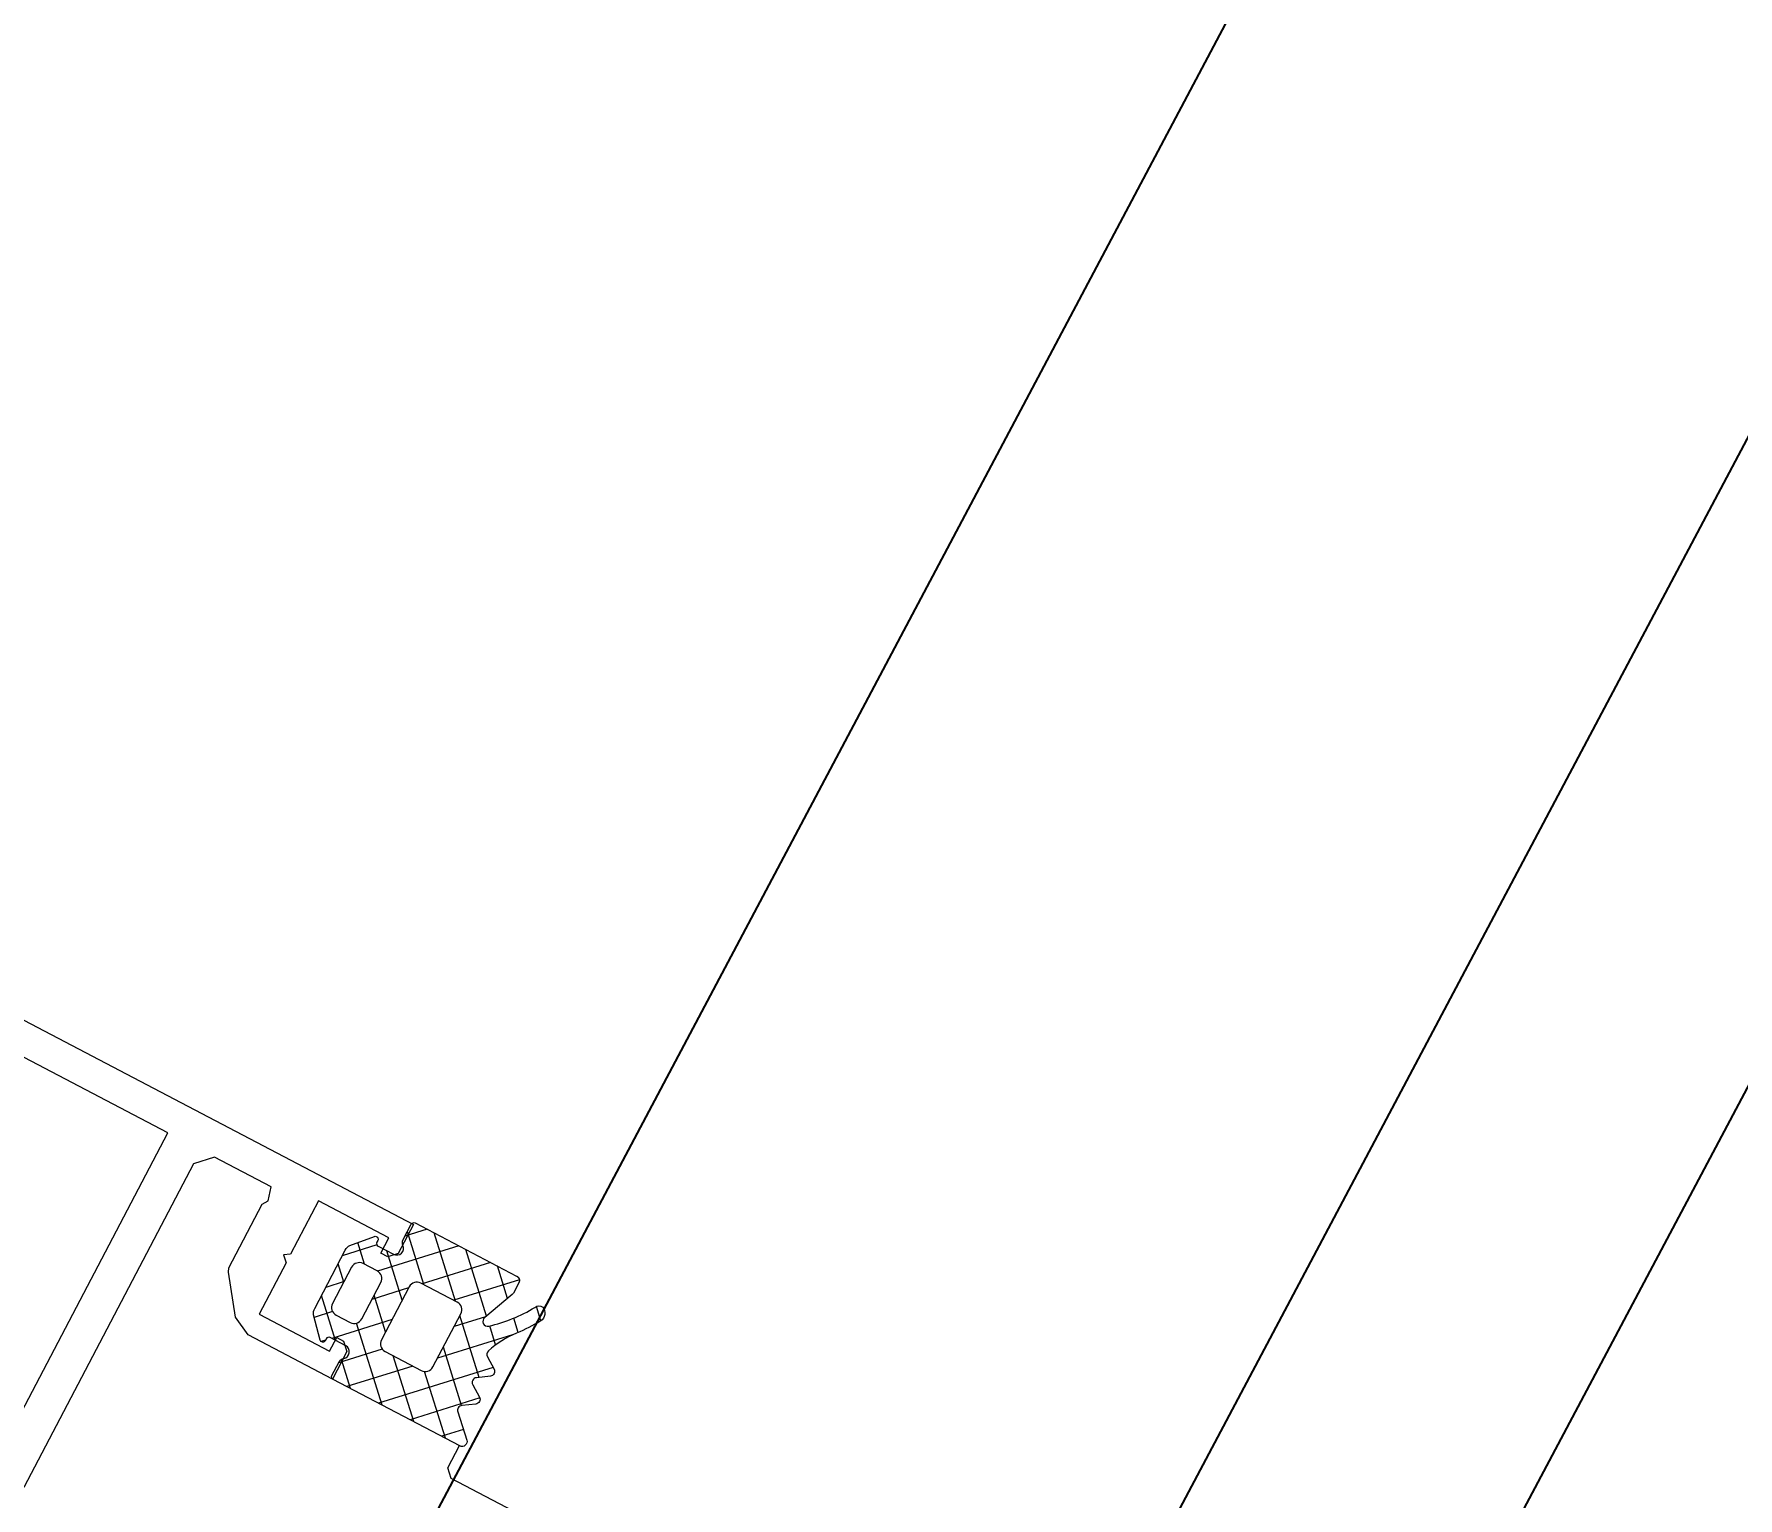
# Model space of a CAD drawing. Header units: millimetres. Extents: x -434100 to 9270898, y 0 to 249028.
# Drawn here: x -53940.2 to -53833.1, y 111023.8 to 111115.8 of the extents above; entities that cross this region are included whole.
import ezdxf
from ezdxf import colors
from ezdxf.entities.mleader import LeaderData, LeaderLine
from ezdxf.math import Vec2, Vec3

# ---------------------------------------------------------------- set-up
doc = ezdxf.new("R2010")
doc.units = ezdxf.units.MM
doc.header["$MEASUREMENT"] = 0
doc.layers.get('0').update_dxf_attribs({"color": 250, "lineweight": 9})
for name, color, linetype, lineweight in [('_АР ТЕКСТ', 250, 'Continuous', 25), ('АР_Отметки', 250, 'Continuous', 15), ('АР_Перегородки витражные', 152, 'Continuous', 13), ('АР_Подоконники', 163, 'Continuous', 9), ('АР_Размеры дверей', 15, 'Continuous', 0), ('АР_Сущ Несущая стена', 216, 'Continuous', 30)]:
    doc.layers.add(name, color=color, linetype=linetype, lineweight=lineweight)
doc.layers.add('Тонкая', color=7, linetype='Continuous')
doc.styles.add('ISOCPEUR', font='isocpeur.TTF', dxfattribs={"width": 0.7})

# ---------------------------------------------------------------- blocks, each defined once
blk = doc.blocks.new('_DotSmall')
at = {"color": 0, "linetype": 'ByBlock', "const_width": 0.5}
blk.add_lwpolyline([(-0.0625, 0, 1), (0.0625, 0, 1)], format="xyb", close=True, dxfattribs=at)
blk = doc.blocks.new('стойка витр.')
h = blk.add_hatch()
h.set_pattern_fill('ANSI37', scale=0.5, angle=-69.23283665521843)
h.set_pattern_definition([(335.7671633447816, (-69115.31625940584, 318510.9409690977), (0.6515825639889636, 1.447617495164233), []), (65.76716334478155, (-69115.31625940584, 318510.9409690977), (-1.447617495164233, 0.6515825639889636), [])])
edge = h.paths.add_edge_path()
edge.add_line((-22.69442369043827, 14.13646889062511), (-23.03581465108437, 15.03674084689555))
edge.add_arc((-23.43472203482704, 14.88552442783714), 0.426606969231953, 20.76054121617168, 72.29995807937499)
edge.add_arc((-23.17519432072194, 15.69843630689562), 0.4267278803337561, 110.7639791014305, 252.28796188313498, ccw=False)
edge.add_line((-23.32647754022037, 16.09744767434313), (-22.30045238576713, 16.48652534212306))
edge.add_arc((-22.23557122191811, 16.31559297980009), 0.1828317202011609, 20.74895968860318, 110.7853670150393, ccw=False)
edge.add_line((-22.06459766681655, 16.38036551539699), (-22.02136925791274, 16.26636916297139))
edge.add_arc((-21.85036169383434, 16.33121481389334), 0.1828894349477776, 200.7666051414026, 335.7779732891441)
edge.add_line((-21.68357339510112, 16.25618009645405), (-21.08991230116226, 17.78525728297245))
edge.add_arc((-21.70321396183568, 17.95657679537892), 0.6367804192309714, 344.3928406199507, 381.7248777476984)
edge.add_line((-21.1116628201562, 18.19228116337763), (-22.58147269752226, 22.06827310883818))
edge.add_arc((-23.18057156739388, 21.852472630542), 0.6367804192296693, 19.80944894391843, 57.14148607166609)
edge.add_line((-22.83507592984824, 22.38737642259366), (-24.29334917705273, 23.13834224954917))
edge.add_arc((-24.36844682475663, 22.97158227615987), 0.1828894349476184, 65.75635339884347, 200.7677215648203)
edge.add_line((-24.53945312526776, 22.90673329312267), (-24.49622471639304, 22.79273694081348))
edge.add_arc((-24.66715707872659, 22.7278557770023), 0.1828317201976129, -69.25104032206309, 20.78536700277641, ccw=False)
edge.add_line((-24.60238454316277, 22.55688222189201), (-25.62840969761601, 22.16780455411208))
edge.add_arc((-25.77973726672901, 22.56679910380675), 0.4267278803402734, 149.2463648073436, 290.7703475895543, ccw=False)
edge.add_arc((-26.51302534269302, 23.00322659508151), 0.4266069692186295, 329.2343686070108, 380.7737854734352)
edge.add_line((-26.11415292418678, 23.1545352198882), (-26.50320860397187, 24.18050239048171))
edge.add_arc((-26.6741821590871, 24.11572985494814), 0.1828317201915107, 20.74895966852365, 110.7853670116034)
edge.add_line((-26.73906332292245, 24.28666221726598), (-33.46508004333009, 21.73609814226074))
edge.add_arc((-33.37260125833668, 21.44478009969028), 0.3056444463767395, 107.6120180140902, 200.6882886899978)
edge.add_line((-33.6585366082727, 21.33680091994756), (-33.39916615508264, 20.65282280623796))
edge.add_arc((-33.11489203283651, 20.76049792175978), 0.3039830703862393, 200.7452912846324, 225.8123610097134)
edge.add_line((-33.32677140043234, 20.54252351805917), (-31.79381202385412, 18.90709041146329))
edge.add_arc((-32.0063560722166, 18.68866847666476), 0.3047673113958362, -108.86283880448178, 45.781400895661875, ccw=False)
edge.add_arc((-28.70749382052437, 27.75544220980088), 9.952967568180252, 231.9543329511108, 250.0411665169116, ccw=False)
edge.add_arc((-35.13741779119496, 19.64784166335459), 0.4002801790554734, 42.30928712460122, 119.2250395725891)
edge.add_arc((-34.91139847875967, 19.56672148584141), 0.6024183835395109, 134.3950067436913, 228.6478049676944)
edge.add_arc((-28.53884731806517, 27.80771469972205), 11.01872594929672, 232.0873456721725, 240.8889416158169)
edge.add_arc((-36.88860151399224, 12.8729826853881), 6.091684827127049, 40.75890454826748, 60.61437004968877, ccw=False)
edge.add_arc((-32.50226594848368, 16.64775385941913), 0.3047655738188228, -34.89587558046088, 41.60271899476669, ccw=False)
edge.add_line((-32.25229934006347, 16.47340148731018), (-32.76342180219945, 15.75802363698313))
edge.add_arc((-32.51342051808022, 15.58368567090239), 0.3047857747310843, 145.1100748179471, 256.4242518685471)
edge.add_line((-32.58496309185284, 15.28741547561367), (-31.72801335877739, 15.09082250765641))
edge.add_arc((-31.79955593254474, 14.79455231235153), 0.3047857747455557, -34.88992517811971, 76.42425187022229, ccw=False)
edge.add_line((-31.54955464840168, 14.62021434627968), (-32.06065512256464, 13.90477851201285))
edge.add_arc((-31.81065383841726, 13.73044054594722), 0.304785774745541, 145.1100748233031, 256.4242518693868)
edge.add_line((-31.88219641218893, 13.4341703506434), (-31.02524667911348, 13.23757738269342))
edge.add_arc((-31.09682011228135, 12.94126594878393), 0.3048331054871362, -24.2246592297883, 76.42043308581259, ccw=False)
edge.add_line((-30.81882951050648, 12.81618818287097), (-31.59985344059533, 11.12048939903616))
edge.add_arc((-31.32187980059053, 10.99539431777895), 0.3048247429134716, 155.7710645559098, 290.7402899417831)
edge.add_line((-31.21393143609748, 10.71032366952568), (-22.80062470957637, 13.90072279884771))
edge.add_arc((-22.86539724513609, 14.07169635396312), 0.1828317202009504, 290.7489596761703, 380.7489600455551)
edge = h.paths.add_edge_path(flags=16)
edge.add_line((-23.10434971895302, 21.04022295145114), (-22.19142218885827, 18.63276889372355))
edge.add_arc((-22.69773797682865, 18.4407695405971), 0.5414973949605305, -69.23283665472542, 20.767163345274582, ccw=False)
edge.add_line((-22.5057386237022, 17.93445375262672), (-23.43116100440966, 17.58352553217992))
edge.add_arc((-23.62316035752519, 18.08984132014666), 0.5414973949532591, 200.7671633443313, 290.7671633443313, ccw=False)
edge.add_line((-24.12947614549194, 17.89784196703113), (-25.04240367558668, 20.30529602475872))
edge.add_arc((-24.53608788761267, 20.4972953778888), 0.541497394965222, 110.76716334549809, 200.7671633454981, ccw=False)
edge.add_line((-24.72808724074275, 21.00361116586282), (-23.80266486003529, 21.35453938630963))
edge.add_arc((-23.6106655069234, 20.84822359833925), 0.5414973949553709, 20.767163343835023, 110.767163343835, ccw=False)
edge = h.paths.add_edge_path(flags=16)
edge.add_line((-26.85119390953332, 20.26120087689196), (-25.51269974335446, 16.73149769075098))
edge.add_arc((-26.01901553132848, 16.5394983376209), 0.541497394965222, -69.23283665450191, 20.76716334549809, ccw=False)
edge.add_line((-25.82701617819839, 16.03318254964688), (-28.23444912247942, 15.12026302596496))
edge.add_arc((-28.4264484756095, 15.62657881394625), 0.5414973949720253, 200.7671633452251, 290.76716334522513, ccw=False)
edge.add_line((-28.9327642635908, 15.43457946081617), (-30.27125842979876, 18.96428264696442))
edge.add_arc((-29.76494264181383, 19.15628200007632), 0.5414973949689773, 110.76716334328901, 200.767163343289, ccw=False)
edge.add_line((-29.95694199492573, 19.66259778806125), (-27.5495090506447, 20.57551731175045))
edge.add_arc((-27.35750969751825, 20.06920152376551), 0.541497394974137, 20.767163344728715, 110.76716334472869, ccw=False)
at = {"lineweight": 0, "ltscale": 100, "transparency": 33554687}
for points in [[(65.92687011216185, 59.2824299609274), (-26.6419368966599, 24.17953274302999), (-25.90703195796232, 22.24153677027789), (-25.27813291337225, 21.95846499659092), (-24.82208952034125, 22.13140062004823), (-25.21116718812846, 23.15742577453057), (-20.53714279274573, 24.92985650197079), (-19.19699615391437, 21.39579562939616), (-18.76855027934653, 21.29748815141647), (-18.98085410959902, 20.82581386800302), (-17.68393587967148, 17.40574934773758), (-22.35796027505421, 15.63331862029736), (-22.70380953396671, 16.54534742246324), (-23.1598529269977, 16.37241179900593), (-23.44292470067739, 15.74351275440858), (-22.75122618288151, 13.91945515007683), (-17.16517298531835, 16.03773513642955), (-16.24131551088067, 17.04008095841709), (-15.46667035139399, 19.81128934778826), (-15.4391308168415, 20.08251046122314), (-17.03864790883381, 24.30054944750736), (-17.39634782800567, 24.5561396704943), (-17.47095398549573, 25.44057095424068), (-13.70890040838276, 26.86717441076325), (-12.4510803312005, 26.30097287951503), (-4.305940852005733, 4.821667629301373)], [(-69.8438361948356, -5.633594956780144), (-69.21493715024553, -5.916666730459838), (-30.90838462579995, 8.609511357899464), (-30.62531285212026, 9.238410402496811), (-31.1873041553481, 10.72042096611403)]]:
    blk.add_lwpolyline(points, dxfattribs=at)
blk.add_lwpolyline([(63.8117502759269, 56.26367979055794), (85.07351613373612, 0.1949089383633691), (10.63088292890461, -28.03438542609365), (-10.63088292890461, 28.03438542610093)], close=True, dxfattribs=at)
at = {"color": 7, "lineweight": 0, "ltscale": 100, "transparency": 33554687}
blk.add_lwpolyline([(-22.69442369043827, 14.13646889062511), (-23.03581465108437, 15.03674084689555, 0.2287523810762611), (-23.30501911480678, 15.29193636016134, -0.7101639231358212), (-23.32647754022037, 16.09744767434313), (-22.30045238576713, 16.48652534212306, -0.4143996870914876), (-22.06459766681655, 16.38036551539699), (-22.02136925791274, 16.26636916297139, 0.6682503890445888), (-21.68357339510112, 16.25618009645405), (-21.08991230116226, 17.78525728297245, 0.1643479059441302), (-21.1116628201562, 18.19228116337763), (-22.58147269752226, 22.06827310883818, 0.1643479059441302), (-22.83507592984824, 22.38737642259366), (-24.29334917705273, 23.13834224954917, 0.6682503891596868), (-24.53945312526776, 22.90673329312267), (-24.49622471639304, 22.79273694081348, -0.4143996870833266), (-24.60238454316277, 22.55688222189201), (-25.62840969761601, 22.16780455411208, -0.7101639231391418), (-26.14645609946456, 22.78500538597291, 0.2287523810910513), (-26.11415292418678, 23.1545352198882), (-26.50320860397187, 24.18050239048171, 0.4143996871765861), (-26.73906332292245, 24.28666221726598), (-33.46508004333009, 21.73609814226074, 0.4300281847644905), (-33.6585366082727, 21.33680091994756), (-33.39916615508264, 20.65282280623796, 0.1098139781175365), (-33.32677140043234, 20.54252351805917), (-31.79381202385412, 18.90709041146329, -0.8000358277039689), (-32.10488848172827, 18.40026861818478, -0.07908294790216032), (-34.84140179419774, 19.91728321780829, 0.3488032577412263), (-35.33285102594527, 19.99716969329165, 0.4361245879823007), (-35.30940773655311, 19.11450854978466, 0.03842309887939363), (-33.89950172111276, 18.18089248692559, -0.08685322061285544), (-32.2743724368047, 16.85010652759956, -0.3467629046601076), (-32.25229934006347, 16.47340148731018), (-32.76342180219945, 15.75802363698313, 0.5278770357902526), (-32.58496309185284, 15.28741547561367), (-31.72801335877739, 15.09082250765641, -0.5278770357776507), (-31.54955464840168, 14.62021434627968), (-32.06065512256464, 13.90477851201285, 0.5278770357650493), (-31.88219641218893, 13.4341703506434), (-31.02524667911348, 13.23757738269342, -0.4697389635461835), (-30.81882951050648, 12.81618818287097), (-31.59985344059533, 11.12048939903616, 0.667984424932516), (-31.21393143609748, 10.71032366952568), (-22.80062470957637, 13.90072279884771, 0.4142135642613711)], format="xyb", close=True, dxfattribs=at)
for points in [[(-26.73906332292245, 24.28666221726598), (-26.73906332292245, 24.28666221726598)], [(-22.80062470957637, 13.90072279884771), (-22.80062470957637, 13.90072279884771)]]:
    blk.add_lwpolyline(points, dxfattribs=at)
at = {"color": 7}
for points in [[(-26.85119390953332, 20.26120087689196), (-25.51269974335446, 16.73149769075098, -0.414213562373095), (-25.82701617819839, 16.03318254964688), (-28.23444912247942, 15.12026302596496, -0.414213562373095), (-28.9327642635908, 15.43457946081617), (-30.27125842979876, 18.96428264696442, -0.414213562373095), (-29.95694199492573, 19.66259778806125), (-27.5495090506447, 20.57551731175045, -0.414213562373095)], [(-23.10434971895302, 21.04022295145114), (-22.19142218885827, 18.63276889372355, -0.414213562373095), (-22.5057386237022, 17.93445375262672), (-23.43116100440966, 17.58352553217992, -0.414213562373095), (-24.12947614549194, 17.89784196703113), (-25.04240367558668, 20.30529602475872, -0.414213562373095), (-24.72808724074275, 21.00361116586282), (-23.80266486003529, 21.35453938630963, -0.414213562373095)]]:
    blk.add_lwpolyline(points, format="xyb", close=True, dxfattribs=at)
at = {"color": 7, "lineweight": 0, "ltscale": 100, "transparency": 33554687}
blk.add_arc((-33.37357679728302, 21.44486016019073), 0.304760386648688, 110.7561904730667, 200.7778938289061, dxfattribs=at)
blk = doc.blocks.new('A$Cd39b9c29')
at = {"color": 5, "ltscale": 150}
for p, q in [((4761.678311984055, -2780.82130629092), (6027.145115525229, -383.344117126253)), ((4802.162454684963, -2791.910856640316), (6064.915442717611, -400.4321254459792)), ((4821.120249525411, -2795.854674593982), (6077.358992174384, -418.774647739745))]:
    blk.add_line(p, q, dxfattribs=at)
at = {"layer": 'АР_Перегородки витражные', "xscale": -1, "rotation": 353.2013528500327}
blk.add_blockref('стойка витр.', (5374.079082107521, -1565.048679498199), dxfattribs=at)
blk = doc.blocks.new('A$Cec9b444d')
at = {"layer": 'Тонкая', "ltscale": 100, "rotation": 359.8999999999999}
blk.add_blockref('A$Cd39b9c29', (-19.13216614062549, 2.909131854816223), dxfattribs=at)

msp = doc.modelspace()

# ---------------------------------------------------------------- linework, layer by layer
at = {"layer": 'АР_Подоконники', "ltscale": 100}
for centre, radius, start, end in [((-62167.24300156608, 115478.5601402703), 8924.05480828957, 271.1088337112354, 356.4039573747584), ((-62177.5982352608, 115490.9179208929), 8940.172386791677, 271.6912536695478, 356.3290814001298)]:
    msp.add_arc(centre, radius, start, end, dxfattribs=at)
at = {"layer": 'АР_Сущ Несущая стена', "lineweight": 18, "ltscale": 100}
for centre, radius, start, end in [((-62178.19872707473, 115484.5892881446), 9778.654617052323, 272.5925479651556, 356.6353913737287), ((-62185.86614956979, 115502.5789153461), 9144.28346907419, 272.8206375183279, 356.2887310665694)]:
    msp.add_arc(centre, radius, start, end, dxfattribs=at)

# ---------------------------------------------------------------- block references
at = {"layer": 'АР_Размеры дверей', "ltscale": 100}
msp.add_blockref('A$Cec9b444d', (-59297.93893264476, 112591.6578694153), dxfattribs=at)

# ---------------------------------------------------------------- leaders
at = {"layer": '_АР ТЕКСТ'}
ml = msp.add_multileader_mtext('Standard', dxfattribs=at)
ml.set_content('{\\W0.8;-2,550}', color=256, style='ISOCPEUR')
ml.set_leader_properties(color=256, linetype='Continuous', lineweight=-1)
ml.set_arrow_properties(name='DOTSMALL')
ml.build(insert=Vec2(0, 0))
ml.multileader.update_dxf_attribs({"has_text_frame": 1, "text_left_attachment_type": 4, "text_right_attachment_type": 4, "dogleg_length": 100, "arrow_head_size": 180})
ctx = ml.context
ctx.base_point, ctx.char_height, ctx.arrow_head_size, ctx.landing_gap_size, ctx.plane_origin = Vec3(-302775.822290387, 123943.2638625839, -1.961751612303354), 250, 180, 50, Vec3(-302295.4889269536, 121699.245469789, -1.961751612303354)
ctx.left_attachment, ctx.right_attachment = 4, 4
notes = []
notes.append((ctx, [(0, (0, 0, 0), (0, 0), (1, 0), 1, [])]))
ctx.mtext.insert, ctx.mtext.width, ctx.mtext.defined_height, ctx.mtext.line_spacing_style, ctx.mtext.flow_direction = Vec3(-302725.822290387, 124276.5971959173, -1.961751612303354), 801.0864057841361, 330.709552927064, 2, 5
ml = msp.add_multileader_mtext('Standard', dxfattribs=at)
ml.set_content('{\\W0.8;-2,550}', color=256, style='ISOCPEUR')
ml.set_leader_properties(color=256, linetype='Continuous', lineweight=-1)
ml.set_arrow_properties(name='DOTSMALL')
ml.build(insert=Vec2(0, 0))
ml.multileader.update_dxf_attribs({"has_text_frame": 1, "text_left_attachment_type": 4, "text_right_attachment_type": 4, "dogleg_length": 100, "arrow_head_size": 180})
ctx = ml.context
ctx.base_point, ctx.char_height, ctx.arrow_head_size, ctx.landing_gap_size, ctx.plane_origin = Vec3(-314736.0148765142, 120073.2763382189, -1.961751612303354), 250, 180, 50, Vec3(-314255.6815130808, 117829.2579454239, -1.961751612303354)
ctx.left_attachment, ctx.right_attachment = 4, 4
notes.append((ctx, [(0, (0, 0, 0), (0, 0), (1, 0), 1, [])]))
ctx.mtext.insert, ctx.mtext.width, ctx.mtext.defined_height, ctx.mtext.line_spacing_style, ctx.mtext.flow_direction = Vec3(-314686.0148765142, 120406.6096715522, -1.961751612303354), 801.0864057841361, 330.709552927064, 2, 5
at = {"layer": 'АР_Отметки'}
ml = msp.add_multileader_mtext('Standard', dxfattribs=at)
ml.set_content('%%P0,000', color=256, style='ISOCPEUR')
ml.set_leader_properties(color=256, linetype='Continuous', lineweight=-1)
ml.set_arrow_properties(name='DOTSMALL')
ml.build(insert=Vec2(0, 0))
ml.multileader.update_dxf_attribs({"has_text_frame": 1, "text_left_attachment_type": 4, "text_right_attachment_type": 4, "dogleg_length": 100, "arrow_head_size": 180})
ctx = ml.context
ctx.base_point, ctx.char_height, ctx.arrow_head_size, ctx.landing_gap_size, ctx.plane_origin = Vec3(-188172.5124386176, 132152.9333137182), 250, 180, 50, Vec3(-190605.4279969083, 130585.9244088862)
ctx.left_attachment, ctx.right_attachment = 4, 4
notes.append((ctx, [(0, (0, 0, 0), (0, 0), (1, 0), 1, [])]))
ctx.mtext.insert, ctx.mtext.width, ctx.mtext.line_spacing_style, ctx.mtext.flow_direction = Vec3(-188122.5124386176, 132486.2666470516), 852.6970314602484, 2, 5
ml = msp.add_multileader_mtext('Standard', dxfattribs=at)
ml.set_content('-1,140', color=256, style='ISOCPEUR')
ml.set_leader_properties(color=256, linetype='Continuous', lineweight=-1)
ml.set_arrow_properties(name='DOTSMALL')
ml.build(insert=Vec2(0, 0))
ml.multileader.update_dxf_attribs({"has_text_frame": 1, "text_left_attachment_type": 4, "text_right_attachment_type": 4, "dogleg_length": 100, "arrow_head_size": 180})
ctx = ml.context
ctx.base_point, ctx.char_height, ctx.arrow_head_size, ctx.landing_gap_size, ctx.plane_origin = Vec3(-177642.6891644439, 129596.0316846829), 250, 180, 50, Vec3(-177735.2565464962, 129497.0226398548)
ctx.left_attachment, ctx.right_attachment = 4, 4
notes.append((ctx, [(0, (0, 0, 0), (0, 0), (1, 0), 1, [])]))
ctx.mtext.insert, ctx.mtext.width, ctx.mtext.line_spacing_style, ctx.mtext.flow_direction = Vec3(-177592.6891644439, 129929.3650180162), 852.6970314602484, 2, 5
ml = msp.add_multileader_mtext('Standard', dxfattribs=at)
ml.set_content('Л.4', color=256, style='ISOCPEUR')
ml.set_leader_properties(color=256, linetype='Continuous', lineweight=-1)
ml.set_arrow_properties(name='DOTSMALL')
ml.build(insert=Vec2(0, 0))
ml.multileader.update_dxf_attribs({"has_text_frame": 1, "text_left_attachment_type": 4, "text_right_attachment_type": 4, "dogleg_length": 100, "arrow_head_size": 180})
ctx = ml.context
ctx.base_point, ctx.char_height, ctx.arrow_head_size, ctx.landing_gap_size, ctx.plane_origin = Vec3(-186544.9491399704, 129531.4380418179), 250, 180, 50, Vec3(-161309.03180635, 117908.3185617844)
ctx.left_attachment, ctx.right_attachment = 4, 4
notes.append((ctx, [(0, (0, 0, 0), (0, 0), (1, 0), 1, [])]))
ctx.mtext.insert, ctx.mtext.width, ctx.mtext.line_spacing_style, ctx.mtext.flow_direction = Vec3(-186494.9491399704, 129864.7713751512), 852.6970314602484, 2, 5
ml = msp.add_multileader_mtext('Standard', dxfattribs=at)
ml.set_content('0,000', color=256, style='ISOCPEUR')
ml.set_leader_properties(color=256, linetype='Continuous', lineweight=-1)
ml.set_arrow_properties(name='DOTSMALL')
ml.build(insert=Vec2(0, 0))
ml.multileader.update_dxf_attribs({"has_text_frame": 1, "text_left_attachment_type": 4, "text_right_attachment_type": 4, "dogleg_length": 100, "arrow_head_size": 180})
ctx = ml.context
ctx.base_point, ctx.char_height, ctx.arrow_head_size, ctx.landing_gap_size, ctx.plane_origin = Vec3(-185715.8079637145, 129520.5651572252), 250, 180, 50, Vec3(-189667.3689469353, 128082.0881639439)
ctx.left_attachment, ctx.right_attachment = 4, 4
notes.append((ctx, [(0, (0, 0, 0), (0, 0), (1, 0), 1, [])]))
ctx.mtext.insert, ctx.mtext.width, ctx.mtext.line_spacing_style, ctx.mtext.flow_direction = Vec3(-185665.8079637145, 129853.8984905586), 852.6970314602484, 2, 5
ml = msp.add_multileader_mtext('Standard', dxfattribs=at)
ml.set_content('-1,140', color=256, style='ISOCPEUR')
ml.set_leader_properties(color=256, linetype='Continuous', lineweight=-1)
ml.set_arrow_properties(name='DOTSMALL')
ml.build(insert=Vec2(0, 0))
ml.multileader.update_dxf_attribs({"has_text_frame": 1, "text_left_attachment_type": 4, "text_right_attachment_type": 4, "dogleg_length": 100, "arrow_head_size": 180})
ctx = ml.context
ctx.base_point, ctx.char_height, ctx.arrow_head_size, ctx.landing_gap_size, ctx.plane_origin = Vec3(-180313.7221072279, 128673.3217394912, 1.149675994230903e-08), 250, 180, 50, Vec3(-180395.1155570771, 128959.4633156335, 1.149675994230903e-08)
ctx.left_attachment, ctx.right_attachment = 4, 4
notes.append((ctx, [(0, (0, 0, 0), (0, 0), (1, 0), 1, [])]))
ctx.mtext.insert, ctx.mtext.width, ctx.mtext.line_spacing_style, ctx.mtext.flow_direction = Vec3(-180263.7221072279, 129006.6550728246, 1.149675994230903e-08), 852.6970314602484, 2, 5
ml = msp.add_multileader_mtext('Standard', dxfattribs=at)
ml.set_content('%%P0,000', color=256, style='ISOCPEUR')
ml.set_leader_properties(color=256, linetype='Continuous', lineweight=-1)
ml.set_arrow_properties(name='DOTSMALL')
ml.build(insert=Vec2(0, 0))
ml.multileader.update_dxf_attribs({"has_text_frame": 1, "text_left_attachment_type": 4, "text_right_attachment_type": 4, "dogleg_length": 100, "arrow_head_size": 180})
ctx = ml.context
ctx.base_point, ctx.char_height, ctx.arrow_head_size, ctx.landing_gap_size, ctx.plane_origin = Vec3(-195756.5539536524, 128483.8249865545, -0.1595442850443263), 250, 180, 50, Vec3(-198827.6356693176, 126894.2764455226, -0.1595442850443263)
ctx.left_attachment, ctx.right_attachment = 4, 4
notes.append((ctx, [(0, (0, 0, 0), (0, 0), (1, 0), 1, [])]))
ctx.mtext.insert, ctx.mtext.width, ctx.mtext.line_spacing_style, ctx.mtext.flow_direction = Vec3(-195706.5539536524, 128817.1583198878, -0.1595442850443263), 852.6970314602484, 2, 5
ml = msp.add_multileader_mtext('Standard', dxfattribs=at)
ml.set_content('{\\W0.8;-2,250}', color=256, style='ISOCPEUR')
ml.set_leader_properties(color=256, linetype='Continuous', lineweight=-1)
ml.set_arrow_properties(name='DOTSMALL')
ml.build(insert=Vec2(0, 0))
ml.multileader.update_dxf_attribs({"has_text_frame": 1, "text_left_attachment_type": 4, "text_right_attachment_type": 4, "dogleg_length": 100, "arrow_head_size": 180})
ctx = ml.context
ctx.base_point, ctx.char_height, ctx.arrow_head_size, ctx.landing_gap_size, ctx.plane_origin = Vec3(-297233.6192957293, 128352.8588700729), 250, 180, 50, Vec3(-296855.5361043215, 126878.8351738673)
ctx.left_attachment, ctx.right_attachment = 4, 4
notes.append((ctx, [(0, (0, 0, 0), (0, 0), (1, 0), 1, [])]))
ctx.mtext.insert, ctx.mtext.width, ctx.mtext.defined_height, ctx.mtext.line_spacing_style, ctx.mtext.flow_direction = Vec3(-297183.6192957293, 128686.1922034062), 769.9889591111103, 343.8884462512117, 2, 5
ml = msp.add_multileader_mtext('Standard', dxfattribs=at)
ml.set_content('{\\W0.8;-2,250}', color=256, style='ISOCPEUR')
ml.set_leader_properties(color=256, linetype='Continuous', lineweight=-1)
ml.set_arrow_properties(name='DOTSMALL')
ml.build(insert=Vec2(0, 0))
ml.multileader.update_dxf_attribs({"has_text_frame": 1, "text_left_attachment_type": 4, "text_right_attachment_type": 4, "dogleg_length": 100, "arrow_head_size": 180})
ctx = ml.context
ctx.base_point, ctx.char_height, ctx.arrow_head_size, ctx.landing_gap_size, ctx.plane_origin = Vec3(-162020.0881853796, 128147.0741639908), 250, 180, 50, Vec3(-162101.4816352288, 126868.9548589426)
ctx.left_attachment, ctx.right_attachment = 4, 4
notes.append((ctx, [(0, (0, 0, 0), (0, 0), (1, 0), 1, [])]))
ctx.mtext.insert, ctx.mtext.width, ctx.mtext.defined_height, ctx.mtext.line_spacing_style, ctx.mtext.flow_direction = Vec3(-161970.0881853796, 128480.4074973241), 769.9889591111103, 343.8884462512117, 2, 5
ml = msp.add_multileader_mtext('Standard', dxfattribs=at)
ml.set_content('+2,100', color=256, style='ISOCPEUR')
ml.set_leader_properties(color=256, linetype='Continuous', lineweight=-1)
ml.set_arrow_properties(name='DOTSMALL')
ml.build(insert=Vec2(0, 0))
ml.multileader.update_dxf_attribs({"has_text_frame": 1, "text_left_attachment_type": 4, "text_right_attachment_type": 4, "dogleg_length": 100, "arrow_head_size": 180})
ctx = ml.context
ctx.base_point, ctx.char_height, ctx.arrow_head_size, ctx.landing_gap_size, ctx.plane_origin = Vec3(-157182.678851943, 126442.1109079918, 1.149675994230903e-08), 250, 180, 50, Vec3(-157264.0723017922, 125174.5467158615, 1.149675994230903e-08)
ctx.left_attachment, ctx.right_attachment = 4, 4
notes.append((ctx, [(0, (0, 0, 0), (0, 0), (1, 0), 1, [])]))
ctx.mtext.insert, ctx.mtext.width, ctx.mtext.line_spacing_style, ctx.mtext.flow_direction = Vec3(-157132.678851943, 126775.4442413251, 1.149675994230903e-08), 852.6970314602484, 2, 5
ml = msp.add_multileader_mtext('Standard', dxfattribs=at)
ml.set_content('Л.5', color=256, style='ISOCPEUR')
ml.set_leader_properties(color=256, linetype='Continuous', lineweight=-1)
ml.set_arrow_properties(name='DOTSMALL')
ml.build(insert=Vec2(0, 0))
ml.multileader.update_dxf_attribs({"has_text_frame": 1, "text_left_attachment_type": 4, "text_right_attachment_type": 4, "dogleg_length": 100, "arrow_head_size": 180})
ctx = ml.context
ctx.base_point, ctx.char_height, ctx.arrow_head_size, ctx.landing_gap_size, ctx.plane_origin = Vec3(-157231.0599079989, 123907.895005536), 250, 180, 50, Vec3(-131995.1425743785, 112284.7755255026)
ctx.left_attachment, ctx.right_attachment = 4, 4
notes.append((ctx, [(0, (0, 0, 0), (0, 0), (1, 0), 1, [])]))
ctx.mtext.insert, ctx.mtext.width, ctx.mtext.line_spacing_style, ctx.mtext.flow_direction = Vec3(-157181.0599079989, 124241.2283388694), 852.6970314602484, 2, 5
ml = msp.add_multileader_mtext('Standard', dxfattribs=at)
ml.set_content('0,000', color=256, style='ISOCPEUR')
ml.set_leader_properties(color=256, linetype='Continuous', lineweight=-1)
ml.set_arrow_properties(name='DOTSMALL')
ml.build(insert=Vec2(0, 0))
ml.multileader.update_dxf_attribs({"has_text_frame": 1, "text_left_attachment_type": 4, "text_right_attachment_type": 4, "dogleg_length": 100, "arrow_head_size": 180})
ctx = ml.context
ctx.base_point, ctx.char_height, ctx.arrow_head_size, ctx.landing_gap_size, ctx.plane_origin = Vec3(-202684.2395502269, 121780.8524941115, -0.1595442850443263), 250, 180, 50, Vec3(-205755.3212658922, 120191.3039530797, -0.1595442850443263)
ctx.left_attachment, ctx.right_attachment = 4, 4
notes.append((ctx, [(0, (0, 0, 0), (0, 0), (1, 0), 1, [])]))
ctx.mtext.insert, ctx.mtext.width, ctx.mtext.line_spacing_style, ctx.mtext.flow_direction = Vec3(-202634.2395502269, 122114.1858274449, -0.1595442850443263), 852.6970314602484, 2, 5
ml = msp.add_multileader_mtext('Standard', dxfattribs=at)
ml.set_content('0,000', color=256, style='ISOCPEUR')
ml.set_leader_properties(color=256, linetype='Continuous', lineweight=-1)
ml.set_arrow_properties(name='DOTSMALL')
ml.build(insert=Vec2(0, 0))
ml.multileader.update_dxf_attribs({"has_text_frame": 1, "text_left_attachment_type": 4, "text_right_attachment_type": 4, "dogleg_length": 100, "arrow_head_size": 180})
ctx = ml.context
ctx.base_point, ctx.char_height, ctx.arrow_head_size, ctx.landing_gap_size, ctx.plane_origin = Vec3(-172256.7562315208, 120738.0500817362, 1.149675994230903e-08), 250, 180, 50, Vec3(-174417.9686015893, 120213.4711749175, 1.149675994230903e-08)
ctx.left_attachment, ctx.right_attachment = 4, 4
notes.append((ctx, [(0, (0, 0, 0), (0, 0), (1, 0), 1, [])]))
ctx.mtext.insert, ctx.mtext.width, ctx.mtext.line_spacing_style, ctx.mtext.flow_direction = Vec3(-172206.7562315208, 121138.0500817362, 1.149675994230903e-08), 852.6970314602484, 2, 5
ml = msp.add_multileader_mtext('Standard', dxfattribs=at)
ml.set_content('{\\W0.8;-2,250}', color=256, style='ISOCPEUR')
ml.set_leader_properties(color=256, linetype='Continuous', lineweight=-1)
ml.set_arrow_properties(name='DOTSMALL')
ml.build(insert=Vec2(0, 0))
ml.multileader.update_dxf_attribs({"has_text_frame": 1, "text_left_attachment_type": 4, "text_right_attachment_type": 4, "dogleg_length": 100, "arrow_head_size": 180})
ctx = ml.context
ctx.base_point, ctx.char_height, ctx.arrow_head_size, ctx.landing_gap_size, ctx.plane_origin = Vec3(-298305.7964583198, 120267.0421383413, 1.149675994230903e-08), 250, 180, 50, Vec3(-302964.3053933498, 116414.7346247101, 1.149675994230903e-08)
ctx.left_attachment, ctx.right_attachment = 4, 4
notes.append((ctx, [(0, (0, 0, 0), (0, 0), (1, 0), 1, [])]))
ctx.mtext.insert, ctx.mtext.width, ctx.mtext.defined_height, ctx.mtext.line_spacing_style, ctx.mtext.flow_direction = Vec3(-298255.7964583198, 120600.3754716746, 1.149675994230903e-08), 769.9889591111103, 343.8884462512117, 2, 5
ml = msp.add_multileader_mtext('Standard', dxfattribs=at)
ml.set_content('0,000', color=256, style='ISOCPEUR')
ml.set_leader_properties(color=256, linetype='Continuous', lineweight=-1)
ml.set_arrow_properties(name='DOTSMALL')
ml.build(insert=Vec2(0, 0))
ml.multileader.update_dxf_attribs({"has_text_frame": 1, "text_left_attachment_type": 4, "text_right_attachment_type": 4, "dogleg_length": 100, "arrow_head_size": 180})
ctx = ml.context
ctx.base_point, ctx.char_height, ctx.arrow_head_size, ctx.landing_gap_size, ctx.plane_origin = Vec3(-153650.4186796094, 119949.9553652005), 250, 180, 50, Vec3(-156721.5003952747, 118360.4068241686)
ctx.left_attachment, ctx.right_attachment = 4, 4
notes.append((ctx, [(0, (0, 0, 0), (0, 0), (1, 0), 1, [])]))
ctx.mtext.insert, ctx.mtext.width, ctx.mtext.line_spacing_style, ctx.mtext.flow_direction = Vec3(-153600.4186796094, 120283.2886985338), 852.6970314602484, 2, 5
ml = msp.add_multileader_mtext('Standard', dxfattribs=at)
ml.set_content('0,000', color=256, style='ISOCPEUR')
ml.set_leader_properties(color=256, linetype='Continuous', lineweight=-1)
ml.set_arrow_properties(name='DOTSMALL')
ml.build(insert=Vec2(0, 0))
ml.multileader.update_dxf_attribs({"has_text_frame": 1, "text_left_attachment_type": 4, "text_right_attachment_type": 4, "dogleg_length": 100, "arrow_head_size": 180})
ctx = ml.context
ctx.base_point, ctx.char_height, ctx.arrow_head_size, ctx.landing_gap_size, ctx.plane_origin = Vec3(-156554.0615797294, 119605.9745968569, 1.149675994230903e-08), 250, 180, 50, Vec3(-156635.4550295786, 118405.0770713933, 1.149675994230903e-08)
ctx.left_attachment, ctx.right_attachment = 4, 4
notes.append((ctx, [(0, (0, 0, 0), (0, 0), (1, 0), 1, [])]))
ctx.mtext.insert, ctx.mtext.width, ctx.mtext.line_spacing_style, ctx.mtext.flow_direction = Vec3(-156504.0615797294, 120005.9745968569, 1.149675994230903e-08), 852.6970314602484, 2, 5
ml = msp.add_multileader_mtext('Standard', dxfattribs=at)
ml.set_content('{\\W0.8;-2,250}', color=256, style='ISOCPEUR')
ml.set_leader_properties(color=256, linetype='Continuous', lineweight=-1)
ml.set_arrow_properties(name='DOTSMALL')
ml.build(insert=Vec2(0, 0))
ml.multileader.update_dxf_attribs({"has_text_frame": 1, "text_left_attachment_type": 4, "text_right_attachment_type": 4, "dogleg_length": 100, "arrow_head_size": 180})
ctx = ml.context
ctx.base_point, ctx.char_height, ctx.arrow_head_size, ctx.landing_gap_size, ctx.plane_origin = Vec3(-336127.5, 116985.8569053825, 1.149675994230903e-08), 250, 180, 50, Vec3(-337173.9636271417, 115928.762695511, 1.149675994230903e-08)
ctx.left_attachment, ctx.right_attachment = 4, 4
notes.append((ctx, [(0, (0, 0, 0), (0, 0), (1, 0), 1, [])]))
ctx.mtext.insert, ctx.mtext.width, ctx.mtext.defined_height, ctx.mtext.line_spacing_style, ctx.mtext.flow_direction = Vec3(-336077.5, 117319.1902387158, 1.149675994230903e-08), 769.9889591111103, 343.8884462512117, 2, 5
ml = msp.add_multileader_mtext('Standard', dxfattribs=at)
ml.set_content('{\\W0.8;-2,650}', color=256, style='ISOCPEUR')
ml.set_leader_properties(color=256, linetype='Continuous', lineweight=-1)
ml.set_arrow_properties(name='DOTSMALL')
ml.build(insert=Vec2(0, 0))
ml.multileader.update_dxf_attribs({"has_text_frame": 1, "text_left_attachment_type": 4, "text_right_attachment_type": 4, "dogleg_length": 100, "arrow_head_size": 180})
ctx = ml.context
ctx.base_point, ctx.char_height, ctx.arrow_head_size, ctx.landing_gap_size, ctx.plane_origin = Vec3(-302139.5, 114233.6666666667), 250, 180, 50, Vec3(-302336.2563643702, 112502.8541723344)
ctx.left_attachment, ctx.right_attachment = 4, 4
notes.append((ctx, [(0, (0, 0, 0), (0, 0), (1, 0), 1, [])]))
ctx.mtext.insert, ctx.mtext.width, ctx.mtext.defined_height, ctx.mtext.line_spacing_style, ctx.mtext.flow_direction = Vec3(-302089.5, 114567), 881.1857792269554, 430.9869369475685, 2, 5
ml = msp.add_multileader_mtext('Standard', dxfattribs=at)
ml.set_content('+4,200', color=256, style='ISOCPEUR')
ml.set_leader_properties(color=256, linetype='Continuous', lineweight=-1)
ml.set_arrow_properties(name='DOTSMALL')
ml.build(insert=Vec2(0, 0))
ml.multileader.update_dxf_attribs({"has_text_frame": 1, "text_left_attachment_type": 4, "text_right_attachment_type": 4, "dogleg_length": 100, "arrow_head_size": 180})
ctx = ml.context
ctx.base_point, ctx.char_height, ctx.arrow_head_size, ctx.landing_gap_size, ctx.plane_origin = Vec3(-63315.99587925602, 113979.6295666401), 250, 180, 50, Vec3(-63397.38932910524, 112712.0653745099)
ctx.left_attachment, ctx.right_attachment = 4, 4
notes.append((ctx, [(0, (0, 0, 0), (0, 0), (1, 0), 1, [])]))
ctx.mtext.insert, ctx.mtext.width, ctx.mtext.line_spacing_style, ctx.mtext.flow_direction = Vec3(-63265.99587925602, 114312.9628999735), 852.6970314602484, 2, 5
ml = msp.add_multileader_mtext('Standard', dxfattribs=at)
ml.set_content('-2,650', color=256, style='ISOCPEUR')
ml.set_leader_properties(color=256, linetype='Continuous', lineweight=-1)
ml.set_arrow_properties(name='DOTSMALL')
ml.build(insert=Vec2(0, 0))
ml.multileader.update_dxf_attribs({"has_text_frame": 1, "text_left_attachment_type": 4, "text_right_attachment_type": 4, "dogleg_length": 100, "arrow_head_size": 180})
ctx = ml.context
ctx.base_point, ctx.char_height, ctx.arrow_head_size, ctx.landing_gap_size, ctx.plane_origin = Vec3(-168163, 113914.6666666667), 250, 180, 50, Vec3(-170023.7144379306, 113268.1880927895)
ctx.left_attachment, ctx.right_attachment = 4, 4
notes.append((ctx, [(0, (0, 0, 0), (0, 0), (1, 0), 1, [])]))
ctx.mtext.insert, ctx.mtext.width, ctx.mtext.line_spacing_style, ctx.mtext.flow_direction = Vec3(-168113, 114248), 852.6970314602484, 2, 5
for ctx, leaders in notes:
    for number, flags, end, landing, length, lines in leaders:
        leader = LeaderData()
        leader.index, (leader.has_last_leader_line, leader.has_dogleg_vector, leader.attachment_direction) = number, flags
        leader.last_leader_point, leader.dogleg_vector, leader.dogleg_length = Vec3(end), Vec3(landing), length
        for number, points, colour, breaks in lines:
            line = LeaderLine()
            line.index, line.vertices, line.color, line.breaks = number, Vec3.list(points), colors.encode_raw_color(colour), breaks
            leader.lines.append(line)
        ctx.leaders.append(leader)

doc.saveas('drawing.dxf')
